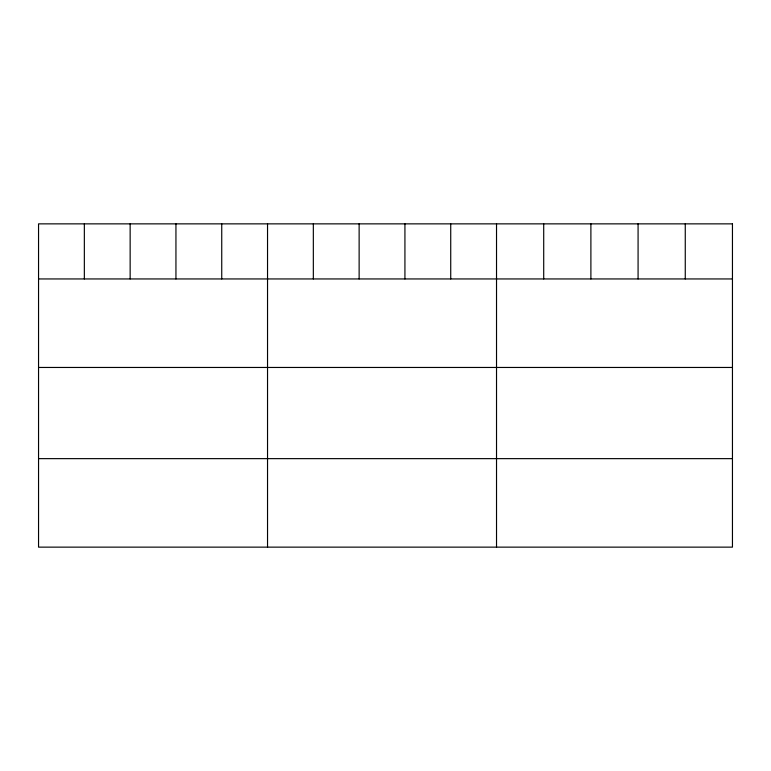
<?xml version="1.0" encoding="UTF-8"?>
<svg xmlns="http://www.w3.org/2000/svg" width="771" height="771" viewBox="0 0 771 771"><rect width="100%" height="100%" fill="white"/><g stroke="black" fill="none" stroke-linecap="round" stroke-linejoin="round"><path stroke-width="1.16" d="M38.55 278.948L732.45 278.948M38.55 367.459L732.45 367.459M38.55 458.639L732.45 458.639M685.265 223.86L685.265 278.948M638.08 223.86L638.08 278.948M590.894 223.86L590.894 278.948M543.709 223.86L543.709 278.948M496.524 223.86L496.524 547.14M450.727 223.86L450.727 278.948M404.929 223.86L404.929 278.948M359.132 223.86L359.132 278.948M313.334 223.86L313.334 278.948M267.537 223.86L267.537 547.14M221.74 223.86L221.74 278.948M175.942 223.86L175.942 278.948M130.145 223.86L130.145 278.948M84.347 223.86L84.347 278.948M732.45 223.86L38.55 223.86L38.55 547.14L732.45 547.14L732.45 223.86"/></g></svg>
